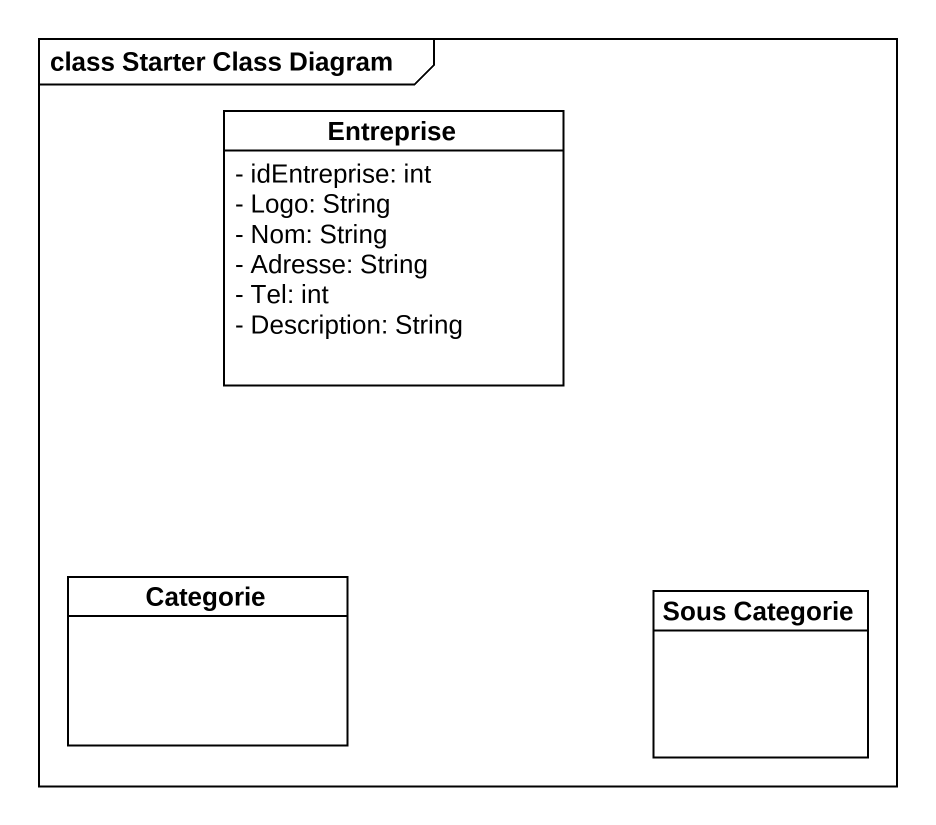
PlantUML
@startuml
mainframe class Starter Class Diagram
hide circle
hide empty members
skinparam classAttributeIconSize 0
class Entreprise {
  - idEntreprise: int
  - Logo: String
  - Nom: String
  - Adresse: String
  - Tel: int
  - Description: String
}
class Categorie
class "Sous Categorie" as Sous_Categorie
@enduml
